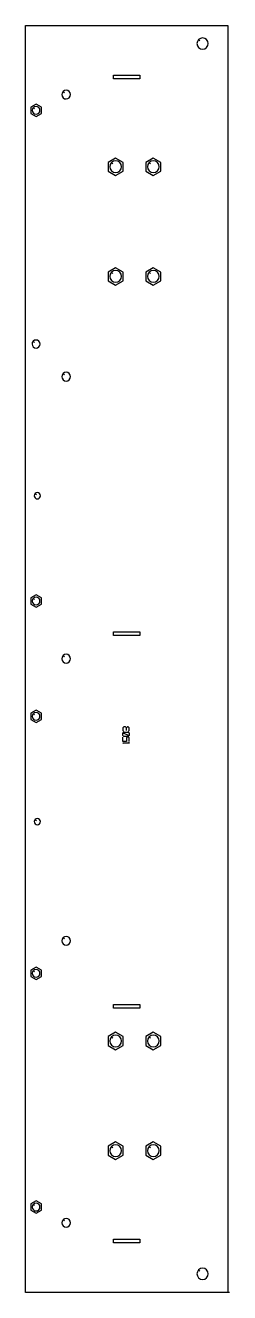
# Model space of a CAD drawing. Extents: x 859 to 1185, y 963 to 2985.
import ezdxf

# ---------------------------------------------------------------- set-up
doc = ezdxf.new("R2010")
doc.units = 0

msp = doc.modelspace()

# ---------------------------------------------------------------- linework, layer by layer
for p, q in [((859.35, 962.95), (859.35, 2985.05)), ((859.35, 2985.05), (1181.69, 2985.05)), ((1181.69, 2985.05), (1181.69, 963)), ((1137.37, 2960.21), (1135.28, 2962.29)), ((999.57, 2902.5), (999.57, 2905.45)), ((999.57, 2905.45), (1041.47, 2905.45)), ((999.57, 2899.55), (999.57, 2902.5)), ((1041.47, 2899.55), (999.57, 2899.55)), ((1041.47, 2905.45), (1041.47, 2899.55)), ((921.54, 2877.29), (919.45, 2879.38)), ((876.4, 2859.31), (867.9, 2854.41)), ((867.9, 2854.41), (867.9, 2844.59)), ((874.07, 2851.76), (871.98, 2853.85)), ((884.9, 2854.41), (876.4, 2859.31)), ((884.9, 2844.59), (884.9, 2854.41)), ((867.9, 2844.59), (876.4, 2839.69)), ((876.4, 2839.69), (884.9, 2844.59)), ((1003.02, 2773.36), (991.02, 2766.43)), ((1015.02, 2766.43), (1003.02, 2773.36)), ((1063.02, 2773.36), (1051.02, 2766.43)), ((1075.02, 2766.43), (1063.02, 2773.36)), ((991.02, 2766.43), (991.02, 2752.57)), ((991.02, 2752.57), (1003.02, 2745.64)), ((998.43, 2764.03), (996.34, 2766.11)), ((1003.02, 2745.64), (1015.02, 2752.57)), ((1015.02, 2752.57), (1015.02, 2766.43)), ((1051.02, 2766.43), (1051.02, 2752.57)), ((1051.02, 2752.57), (1063.02, 2745.64)), ((1058.43, 2764.03), (1056.34, 2766.11)), ((1063.02, 2745.64), (1075.02, 2752.57)), ((1075.02, 2752.57), (1075.02, 2766.43)), ((1003.02, 2598.36), (991.02, 2591.43)), ((991.02, 2591.43), (991.02, 2577.57)), ((998.43, 2589.03), (996.34, 2591.11)), ((1015.02, 2591.43), (1003.02, 2598.36)), ((1015.02, 2577.57), (1015.02, 2591.43)), ((1063.02, 2598.36), (1051.02, 2591.43)), ((1051.02, 2591.43), (1051.02, 2577.57)), ((1058.43, 2589.03), (1056.34, 2591.11)), ((1075.02, 2591.43), (1063.02, 2598.36)), ((1075.02, 2577.57), (1075.02, 2591.43)), ((991.02, 2577.57), (1003.02, 2570.64)), ((1003.02, 2570.64), (1015.02, 2577.57)), ((1051.02, 2577.57), (1063.02, 2570.64)), ((1063.02, 2570.64), (1075.02, 2577.57)), ((873.89, 2478.94), (871.8, 2481.03)), ((921.54, 2427.29), (919.45, 2429.38)), ((876.88, 2235.95), (874.79, 2238.04)), ((876.4, 2076.31), (867.9, 2071.41)), ((867.9, 2071.41), (867.9, 2061.59)), ((874.07, 2068.76), (871.98, 2070.85)), ((884.9, 2071.41), (876.4, 2076.31)), ((884.9, 2061.59), (884.9, 2071.41)), ((867.9, 2061.59), (876.4, 2056.69)), ((876.4, 2056.69), (884.9, 2061.59)), ((999.57, 2014.5), (999.57, 2017.45)), ((999.57, 2017.45), (1041.47, 2017.45)), ((999.57, 2011.55), (999.57, 2014.5)), ((1041.47, 2011.55), (999.57, 2011.55)), ((1041.47, 2017.45), (1041.47, 2011.55)), ((921.54, 1977.29), (919.45, 1979.38)), ((876.4, 1892.31), (867.9, 1887.41)), ((867.9, 1887.41), (867.9, 1877.59)), ((874.07, 1884.76), (871.98, 1886.85)), ((884.9, 1887.41), (876.4, 1892.31)), ((884.9, 1877.59), (884.9, 1887.41)), ((867.9, 1877.59), (876.4, 1872.69)), ((876.4, 1872.69), (884.9, 1877.59)), ((1016.17, 1865.53), (1014.75, 1864.1)), ((1014.75, 1864.1), (1014.75, 1859.82)), ((1019.03, 1865.53), (1016.17, 1865.53)), ((1020.46, 1864.1), (1019.03, 1865.53)), ((1021.89, 1865.53), (1020.46, 1864.1)), ((1020.46, 1859.82), (1020.46, 1864.1)), ((1023.32, 1865.53), (1021.89, 1865.53)), ((1024.75, 1864.1), (1023.32, 1865.53)), ((1024.75, 1859.82), (1024.75, 1864.1)), ((1014.75, 1859.82), (1016.17, 1858.39)), ((1014.75, 1856.07), (1016.17, 1857.5)), ((1014.75, 1856.07), (1024.75, 1851.78)), ((1014.75, 1851.78), (1014.75, 1856.07)), ((1016.17, 1850.35), (1014.75, 1851.78)), ((1014.75, 1842.32), (1014.75, 1849.46)), ((1020.46, 1842.32), (1014.75, 1842.32)), ((1015.77, 1839.38), (1014.75, 1840.4)), ((1014.75, 1840.4), (1024.75, 1840.4)), ((1016.17, 1857.5), (1023.32, 1857.5)), ((1023.32, 1850.35), (1016.17, 1850.35)), ((1021.89, 1849.46), (1020.46, 1848.03)), ((1020.46, 1848.03), (1020.46, 1842.32)), ((1023.32, 1849.46), (1021.89, 1849.46)), ((1023.32, 1858.39), (1024.75, 1859.82)), ((1023.32, 1857.5), (1024.75, 1856.07)), ((1024.75, 1851.78), (1023.32, 1850.35)), ((1024.75, 1848.03), (1023.32, 1849.46)), ((1024.75, 1856.07), (1024.75, 1851.78)), ((1024.75, 1842.32), (1024.75, 1848.03)), ((1024.75, 1839.38), (1024.75, 1841.43)), ((876.88, 1715.95), (874.79, 1718.04)), ((921.54, 1527.29), (919.45, 1529.38)), ((876.4, 1482.31), (867.9, 1477.41)), ((867.9, 1477.41), (867.9, 1467.59)), ((874.07, 1474.76), (871.98, 1476.85)), ((884.9, 1477.41), (876.4, 1482.31)), ((884.9, 1467.59), (884.9, 1477.41)), ((867.9, 1467.59), (876.4, 1462.69)), ((876.4, 1462.69), (884.9, 1467.59)), ((999.57, 1420), (999.57, 1422.95)), ((999.57, 1422.95), (1041.47, 1422.95)), ((999.57, 1417.05), (999.57, 1420)), ((1041.47, 1417.05), (999.57, 1417.05)), ((1041.47, 1422.95), (1041.47, 1417.05)), ((1003.02, 1378.36), (991.02, 1371.43)), ((1015.02, 1371.43), (1003.02, 1378.36)), ((1063.02, 1378.36), (1051.02, 1371.43)), ((1075.02, 1371.43), (1063.02, 1378.36)), ((991.02, 1371.43), (991.02, 1357.57)), ((991.02, 1357.57), (1003.02, 1350.64)), ((998.43, 1369.03), (996.34, 1371.11)), ((1003.02, 1350.64), (1015.02, 1357.57)), ((1015.02, 1357.57), (1015.02, 1371.43)), ((1051.02, 1371.43), (1051.02, 1357.57)), ((1051.02, 1357.57), (1063.02, 1350.64)), ((1058.43, 1369.03), (1056.34, 1371.11)), ((1063.02, 1350.64), (1075.02, 1357.57)), ((1075.02, 1357.57), (1075.02, 1371.43)), ((1003.02, 1203.36), (991.02, 1196.43)), ((991.02, 1196.43), (991.02, 1182.57)), ((998.43, 1194.03), (996.34, 1196.11)), ((1015.02, 1196.43), (1003.02, 1203.36)), ((1015.02, 1182.57), (1015.02, 1196.43)), ((1063.02, 1203.36), (1051.02, 1196.43)), ((1051.02, 1196.43), (1051.02, 1182.57)), ((1058.43, 1194.03), (1056.34, 1196.11)), ((1075.02, 1196.43), (1063.02, 1203.36)), ((1075.02, 1182.57), (1075.02, 1196.43)), ((991.02, 1182.57), (1003.02, 1175.64)), ((1003.02, 1175.64), (1015.02, 1182.57)), ((1051.02, 1182.57), (1063.02, 1175.64)), ((1063.02, 1175.64), (1075.02, 1182.57)), ((876.4, 1109.31), (867.9, 1104.41)), ((867.9, 1104.41), (867.9, 1094.59)), ((867.9, 1094.59), (876.4, 1089.69)), ((874.07, 1101.76), (871.98, 1103.85)), ((884.9, 1104.41), (876.4, 1109.31)), ((876.4, 1089.69), (884.9, 1094.59)), ((884.9, 1094.59), (884.9, 1104.41)), ((921.54, 1077.29), (919.45, 1079.38)), ((999.57, 1045.5), (999.57, 1048.45)), ((999.57, 1048.45), (1041.47, 1048.45)), ((999.57, 1042.55), (999.57, 1045.5)), ((1041.47, 1042.55), (999.57, 1042.55)), ((1041.47, 1048.45), (1041.47, 1042.55)), ((1137.37, 997.21), (1135.28, 999.29)), ((1181.64, 962.95), (859.35, 962.95)), ((1184.64, 962.95), (1181.64, 962.95))]:
    msp.add_line(p, q)
for centre, radius, start, end in [((1141.64, 2956), 8.95, 135.31705, 134.95471), ((924.4, 2874.5), 6.95, 135.408, 135), ((876.4, 2849.5), 6.2, 135.45731, 135), ((1003.02, 2759.5), 9.4, 135.30178, 134.95689), ((1063.02, 2759.5), 9.4, 135.30178, 134.95689), ((1003.02, 2584.5), 9.4, 135.30178, 134.95689), ((1063.02, 2584.5), 9.4, 135.30178, 134.95689), ((876.4, 2476.5), 6.46, 135.43928, 135), ((924.4, 2424.5), 6.95, 135.408, 135), ((878.4, 2234.5), 5.06, 135.56092, 135), ((876.4, 2066.5), 6.2, 135.45731, 135), ((924.4, 1974.5), 6.95, 135.408, 135), ((876.4, 1882.5), 6.2, 135.45731, 135), ((878.4, 1714.5), 5.06, 135.56092, 135), ((924.4, 1524.5), 6.95, 135.408, 135), ((876.4, 1472.5), 6.2, 135.45731, 135), ((1003.02, 1364.5), 9.4, 135.30178, 134.95689), ((1063.02, 1364.5), 9.4, 135.30178, 134.95689), ((1003.02, 1189.5), 9.4, 135.30178, 134.95689), ((1063.02, 1189.5), 9.4, 135.30178, 134.95689), ((876.4, 1099.5), 6.2, 135.45731, 135), ((924.4, 1074.5), 6.95, 135.408, 135), ((1141.64, 993), 8.95, 135.31705, 134.95471)]:
    msp.add_arc(centre, radius, start, end)

doc.saveas('drawing.dxf')
